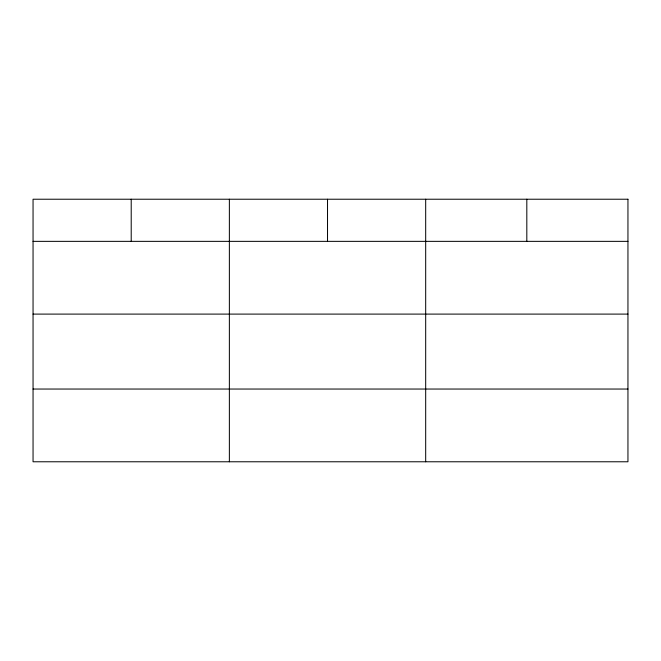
<?xml version="1.0" encoding="UTF-8"?>
<svg xmlns="http://www.w3.org/2000/svg" width="661" height="661" viewBox="0 0 661 661"><rect width="100%" height="100%" fill="white"/><g stroke="black" fill="none" stroke-linecap="round" stroke-linejoin="round"><path stroke-width="0.99" d="M33.05 241.356L627.95 241.356M33.05 314.099L627.95 314.099M33.05 389.04L627.95 389.04M526.817 199.225L526.817 241.356M425.684 199.225L425.684 461.775M327.526 199.225L327.526 241.356M229.367 199.225L229.367 461.775M131.209 199.225L131.209 241.356M627.95 199.225L33.05 199.225L33.05 461.775L627.95 461.775L627.95 199.225"/></g></svg>
